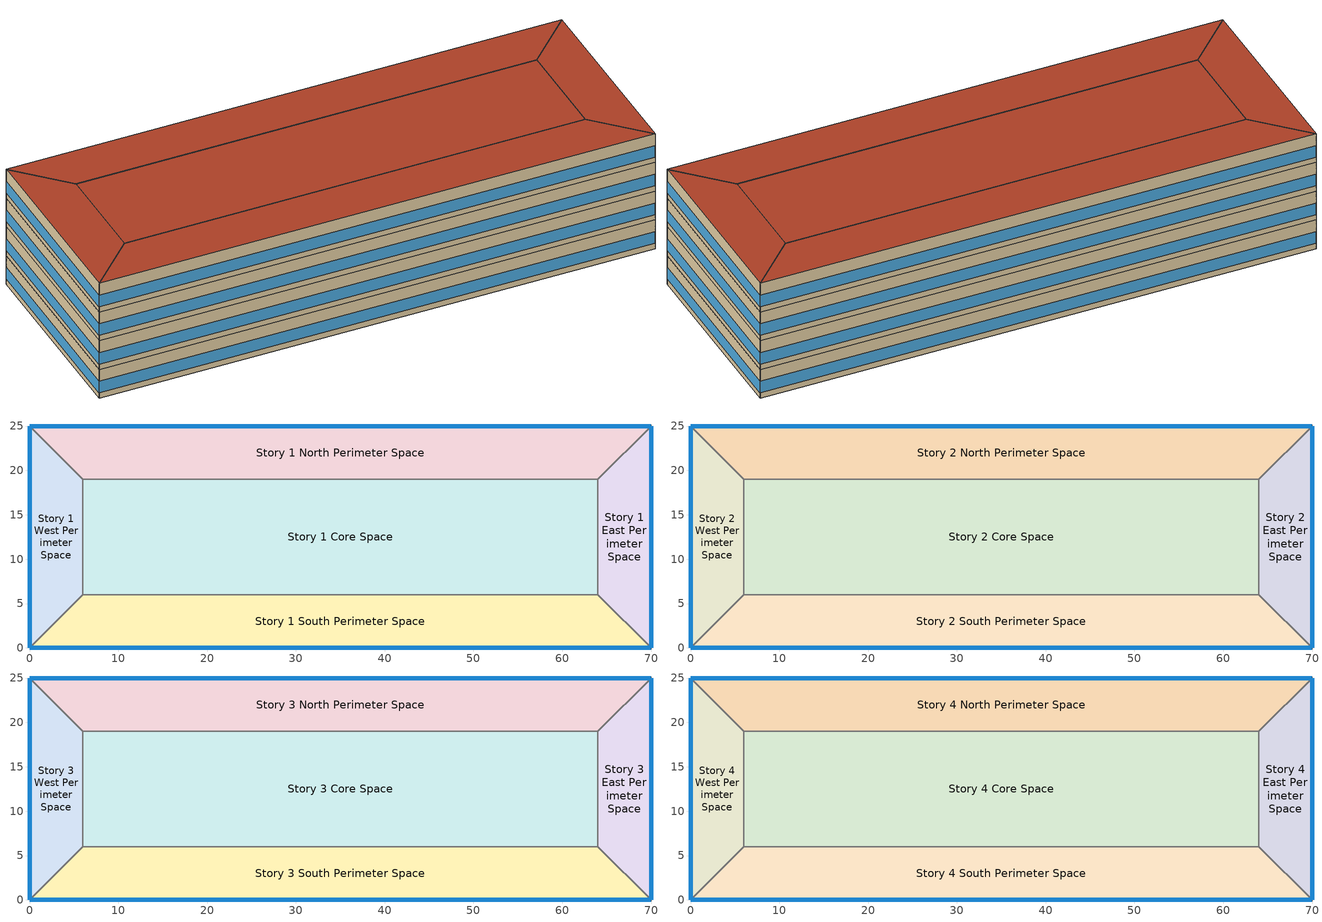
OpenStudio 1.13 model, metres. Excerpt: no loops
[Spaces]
Story 1 West Perimeter Space
 floor ground: 0,25 6,19 6,6 0,0 z0
 wall outside: 0,25 0,0 z0:4
 wall to Story 1 North Perimeter Space: 6,19 0,25 z0:4
 wall to Story 1 Core Space: 6,6 6,19 z0:4
 wall to Story 1 South Perimeter Space: 0,0 6,6 z0:4
 window: 0,24.97 0,0.03 z0.76:2.36
Story 1 North Perimeter Space
 floor ground: 70,25 64,19 6,19 0,25 z0
 wall outside: 70,25 0,25 z0:4
 wall to Story 1 East Perimeter Space: 64,19 70,25 z0:4
 wall to Story 1 Core Space: 6,19 64,19 z0:4
 window: 69.97,25 0.03,25 z0.76:2.36
Story 1 East Perimeter Space
 floor ground: 70,25 70,0 64,6 64,19 z0
 wall outside: 70,0 70,25 z0:4
 wall to Story 1 South Perimeter Space: 64,6 70,0 z0:4
 wall to Story 1 Core Space: 64,19 64,6 z0:4
 window: 70,0.03 70,24.97 z0.76:2.36
Story 1 South Perimeter Space
 floor ground: 64,6 70,0 0,0 6,6 z0
 wall outside: 0,0 70,0 z0:4
 wall to Story 1 Core Space: 64,6 6,6 z0:4
 window: 0.03,0 69.97,0 z0.76:2.36
Story 1 Core Space
 floor ground: 64,19 64,6 6,6 6,19 z0
Story 2 West Perimeter Space
 floor to Story 1 West Perimeter Space: 0,25 6,19 6,6 0,0 z4
 wall outside: 0,25 0,0 z4:8
 wall to Story 2 North Perimeter Space: 6,19 0,25 z4:8
 wall to Story 2 Core Space: 6,6 6,19 z4:8
 wall to Story 2 South Perimeter Space: 0,0 6,6 z4:8
 window: 0,24.97 0,0.03 z4.76:6.36
Story 2 North Perimeter Space
 floor to Story 1 North Perimeter Space: 70,25 64,19 6,19 0,25 z4
 wall outside: 70,25 0,25 z4:8
 wall to Story 2 East Perimeter Space: 64,19 70,25 z4:8
 wall to Story 2 Core Space: 6,19 64,19 z4:8
 window: 69.97,25 0.03,25 z4.76:6.36
Story 2 East Perimeter Space
 floor to Story 1 East Perimeter Space: 70,25 70,0 64,6 64,19 z4
 wall outside: 70,0 70,25 z4:8
 wall to Story 2 South Perimeter Space: 64,6 70,0 z4:8
 wall to Story 2 Core Space: 64,19 64,6 z4:8
 window: 70,0.03 70,24.97 z4.76:6.36
Story 2 South Perimeter Space
 floor to Story 1 South Perimeter Space: 64,6 70,0 0,0 6,6 z4
 wall outside: 0,0 70,0 z4:8
 wall to Story 2 Core Space: 64,6 6,6 z4:8
 window: 0.03,0 69.97,0 z4.76:6.36
Story 2 Core Space
 floor to Story 1 Core Space: 64,19 64,6 6,6 6,19 z4
Story 3 West Perimeter Space
 floor to Story 2 West Perimeter Space: 0,25 6,19 6,6 0,0 z8
 wall outside: 0,25 0,0 z8:12
 wall to Story 3 North Perimeter Space: 6,19 0,25 z8:12
 wall to Story 3 Core Space: 6,6 6,19 z8:12
 wall to Story 3 South Perimeter Space: 0,0 6,6 z8:12
 window: 0,24.97 0,0.03 z8.76:10.36
Story 3 North Perimeter Space
 floor to Story 2 North Perimeter Space: 70,25 64,19 6,19 0,25 z8
 wall outside: 70,25 0,25 z8:12
 wall to Story 3 East Perimeter Space: 64,19 70,25 z8:12
 wall to Story 3 Core Space: 6,19 64,19 z8:12
 window: 69.97,25 0.03,25 z8.76:10.36
Story 3 East Perimeter Space
 floor to Story 2 East Perimeter Space: 70,25 70,0 64,6 64,19 z8
 wall outside: 70,0 70,25 z8:12
 wall to Story 3 South Perimeter Space: 64,6 70,0 z8:12
 wall to Story 3 Core Space: 64,19 64,6 z8:12
 window: 70,0.03 70,24.97 z8.76:10.36
Story 3 South Perimeter Space
 floor to Story 2 South Perimeter Space: 64,6 70,0 0,0 6,6 z8
 wall outside: 0,0 70,0 z8:12
 wall to Story 3 Core Space: 64,6 6,6 z8:12
 window: 0.03,0 69.97,0 z8.76:10.36
Story 3 Core Space
 floor to Story 2 Core Space: 64,19 64,6 6,6 6,19 z8
Story 4 West Perimeter Space
 floor to Story 3 West Perimeter Space: 0,25 6,19 6,6 0,0 z12
 wall outside: 0,25 0,0 z12:16
 wall to Story 4 North Perimeter Space: 6,19 0,25 z12:16
 wall to Story 4 Core Space: 6,6 6,19 z12:16
 wall to Story 4 South Perimeter Space: 0,0 6,6 z12:16
 window: 0,24.97 0,0.03 z12.76:14.36
 roof outside: 0,0 6,6 6,19 0,25 z16
Story 4 North Perimeter Space
 floor to Story 3 North Perimeter Space: 70,25 64,19 6,19 0,25 z12
 wall outside: 70,25 0,25 z12:16
 wall to Story 4 East Perimeter Space: 64,19 70,25 z12:16
 wall to Story 4 Core Space: 6,19 64,19 z12:16
 window: 69.97,25 0.03,25 z12.76:14.36
 roof outside: 64,19 70,25 0,25 6,19 z16
Story 4 East Perimeter Space
 floor to Story 3 East Perimeter Space: 70,25 70,0 64,6 64,19 z12
 wall outside: 70,0 70,25 z12:16
 wall to Story 4 South Perimeter Space: 64,6 70,0 z12:16
 wall to Story 4 Core Space: 64,19 64,6 z12:16
 window: 70,0.03 70,24.97 z12.76:14.36
 roof outside: 70,0 70,25 64,19 64,6 z16
Story 4 South Perimeter Space
 floor to Story 3 South Perimeter Space: 64,6 70,0 0,0 6,6 z12
 wall outside: 0,0 70,0 z12:16
 wall to Story 4 Core Space: 64,6 6,6 z12:16
 window: 0.03,0 69.97,0 z12.76:14.36
 roof outside: 70,0 64,6 6,6 0,0 z16
Story 4 Core Space
 floor to Story 3 Core Space: 64,19 64,6 6,6 6,19 z12
 roof outside: 64,6 64,19 6,19 6,6 z16
[Building]
Building 1: Space Type=90.1-2010 - LrgHotel - GuestRoom; Default Construction Set=90.1-2010 - CZ3 - LrgHotel; Standards Building Type=LargeHotel
[Site]
San Francisco Intl Ap: Latitude {deg}=37.62; Longitude {deg}=-122.4; Time Zone {hr}=-8; Elevation {m}=2
[ClimateZones]
Climate Zone Institution Name 1=ASHRAE; Climate Zone Document Name 1=ANSI/ASHRAE Standard 169; Climate Zone Document Year 1=2006; Climate Zone Value 1=3A; Climate Zone Institution Name 2=CEC; Climate Zone Document Name 2=California Climate Zone Descriptions; Climate Zone Document Year 2=1995
[SizingPeriod:DesignDay] Barometric Pressure {Pa}=101301; Sky Clearness=0; Rain Indicator=0; Snow Indicator=0; Day of Month=21; Daylight Saving Time Indicator=0; Dry-Bulb Temperature Range Modifier Type=DefaultMultipliers
Name | Maximum Dry-Bulb Temperature {C} | Daily Dry-Bulb Temperature Range {deltaC} | Humidity Indicating Conditions at Maximum Dry-Bulb | Wind Speed {m/s} | Wind Direction {deg} | Month | Day Type | Humidity Indicating Type | Solar Model Indicator | ASHRAE Taub | ASHRAE Taud
San Francisco Intl Ap Ann Clg .4% Condns DP=>MDB | 19.9 | 8.5 | 16.1 | 5.9 | 310 | 8 | SummerDesignDay | Dewpoint | ASHRAETau | 0.365 | 2.435
San Francisco Intl Ap Ann Clg .4% Condns DB=>MWB | 28.3 | 8.5 | 17.2 | 5.9 | 310 | 8 | SummerDesignDay | Wetbulb | ASHRAETau | 0.365 | 2.435
San Francisco Intl Ap Ann Hum_n 99.6% Condns DP=>MCDB | 10.7 | 0 | -3.7 | 2.2 | 150 | 1 | WinterDesignDay | Dewpoint | ASHRAEClearSky
San Francisco Intl Ap Ann Clg .4% Condns WB=>MDB | 25.7 | 8.5 | 18.6 | 5.9 | 310 | 8 | SummerDesignDay | Wetbulb | ASHRAETau | 0.365 | 2.435
San Francisco Intl Ap Ann Clg .4% Condns Enth=>MDB | 25.8 | 8.5 | 52400 | 5.9 | 310 | 8 | SummerDesignDay | Enthalpy | ASHRAETau | 0.365 | 2.435
San Francisco Intl Ap Ann Htg Wind 99.6% Condns WS=>MCDB | 12.1 | 0 | 12.1 | 12.9 | 150 | 1 | WinterDesignDay | Wetbulb | ASHRAEClearSky
San Francisco Intl Ap Ann Htg 99.6% Condns DB | 3.8 | 0 | 3.8 | 2.2 | 150 | 1 | WinterDesignDay | Wetbulb | ASHRAEClearSky
[Construction]
ExtSlabCarpet 4in ClimateZone 1-8: MAT-CC05 4 HW CONCRETE, CP02 CARPET PAD
Interior Floor: F16 Acoustic tile, F05 Ceiling air space resistance, M11 100mm lightweight concrete
Interior Wall: G01a 19mm gypsum board, F04 Wall air space resistance, G01a 19mm gypsum board
Interior Ceiling: M11 100mm lightweight concrete, F05 Ceiling air space resistance, F16 Acoustic tile
Exterior Door: F08 Metal surface, I01 25mm insulation board
Interior Window: Clear 3mm
Interior Door; Interior Partition: G05 25mm wood
ASHRAE 90.1-2010 ExtWall Mass ClimateZone alt-res 5: 1IN Stucco, 8IN CONCRETE HW RefBldg, Mass Wall Insulation R-10.11 IP, 1/2IN Gypsum
ASHRAE 90.1-2010 ExtRoof IEAD ClimateZone 2-8: Roof Membrane, IEAD Roof Insulation R-19.72 IP, Metal Decking
ASHRAE 90.1-2010 ExtWindow Metal ClimateZone 4-6: Fixed Window 3.12/0.40/0.31
[Material] Thermal Absorptance=0.9
Name | Roughness | Thickness {m} | Conductivity {W/m-K} | Density {kg/m3} | Specific Heat {J/kg-K} | Solar Absorptance | Visible Absorptance
MAT-CC05 4 HW CONCRETE | Rough | 0.1016 | 1.311 | 2240 | 836.8 | 0.85 | 0.85
1IN Stucco | Smooth | 0.0253 | 0.6918 | 1858 | 837 | 0.92 | 0.92
1/2IN Gypsum | Smooth | 0.0127 | 0.16 | 784.9 | 830 | 0.4 | 0.4
Roof Membrane | VeryRough | 0.0095 | 0.16 | 1121.29 | 1460 | 0.7 | 0.7
Metal Decking | MediumSmooth | 0.0015 | 45.006 | 7680 | 418.4 | 0.6 | 0.6
F16 Acoustic tile | MediumSmooth | 0.0191 | 0.06 | 368 | 590 | 0.3 | 0.3
M11 100mm lightweight concrete | MediumRough | 0.1016 | 0.53 | 1280 | 840 | 0.5 | 0.5
G01a 19mm gypsum board | MediumSmooth | 0.019 | 0.16 | 800 | 1090 | 0.4 | 0.4
F08 Metal surface | Smooth | 0.0008 | 45.28 | 7824 | 500 | 0.7 | 0.7
I01 25mm insulation board | MediumRough | 0.0254 | 0.03 | 43 | 1210 | 0.6 | 0.6
G05 25mm wood | MediumSmooth | 0.0254 | 0.15 | 608 | 1630 | 0.5 | 0.5
8IN CONCRETE HW RefBldg | Rough | 0.2032 | 1.311 | 2240 | 836.8 | 0.7 | 0.7
Mass Wall Insulation R-10.11 IP | MediumRough | 0.0872563 | 0.049 | 265 | 836.8 | 0.7 | 0.7
IEAD Roof Insulation R-19.72 IP | MediumRough | 0.170137 | 0.049 | 265 | 836.8 | 0.7 | 0.7
[Material:NoMass]
CP02 CARPET PAD: Roughness=Smooth; Thermal Resistance {m2-K/W}=0.1; Thermal Absorptance=0.9; Solar Absorptance=0.8; Visible Absorptance=0.8
[Material:AirGap]
Name | Thermal Resistance {m2-K/W}
F05 Ceiling air space resistance | 0.18
F04 Wall air space resistance | 0.15
[WindowMaterial:Glazing]
Clear 3mm: Optical Data Type=SpectralAverage; Thickness {m}=0.003; Solar Transmittance at Normal Incidence=0.837; Front Side Solar Reflectance at Normal Incidence=0.075; Back Side Solar Reflectance at Normal Incidence=0; Visible Transmittance at Normal Incidence=0.898; Front Side Visible Reflectance at Normal Incidence=0.081; Back Side Visible Reflectance at Normal Incidence=0; Infrared Transmittance at Normal Incidence=0; Front Side Infrared Hemispherical Emissivity=0.84; Back Side Infrared Hemispherical Emissivity=0.84; Conductivity {W/m-K}=0.9; Dirt Correction Factor for Solar and Visible Transmittance=1; Solar Diffusing=No
[WindowMaterial:Blind]
Window Material Blind 1: Slat Width {m}=0.025; Slat Separation {m}=0.01875; Front Side Slat Beam Solar Reflectance=0.5; Back Side Slat Beam Solar Reflectance=0.5; Front Side Slat Diffuse Solar Reflectance=0.5; Back Side Slat Diffuse Solar Reflectance=0.5; Slat Beam Visible Transmittance=0
[DefaultConstructionSet]
90.1-2010 - CZ3 - LrgHotel: Default Exterior Surface Constructions=Default Surface Constructions 22; Default Interior Surface Constructions=Default Surface Constructions 23; Default Ground Contact Surface Constructions=Default Surface Constructions 24; Default Exterior SubSurface Constructions=Default Sub Surface Constructions 15; Default Interior SubSurface Constructions=Default Sub Surface Constructions 16; Interior Partition Construction=Interior Partition
[DefaultSurfaceConstructions]
Name | Floor Construction | Wall Construction | Roof Ceiling Construction
Default Surface Constructions 22 | ExtSlabCarpet 4in ClimateZone 1-8 | ASHRAE 90.1-2010 ExtWall Mass ClimateZone alt-res 5 | ASHRAE 90.1-2010 ExtRoof IEAD ClimateZone 2-8
Default Surface Constructions 23 | Interior Floor | Interior Wall | Interior Ceiling
Default Surface Constructions 24 | ExtSlabCarpet 4in ClimateZone 1-8 | ExtSlabCarpet 4in ClimateZone 1-8 | ExtSlabCarpet 4in ClimateZone 1-8
[DefaultSubSurfaceConstructions]
Name | Fixed Window Construction | Operable Window Construction | Door Construction | Tubular Daylight Dome Construction | Tubular Daylight Diffuser Construction
Default Sub Surface Constructions 15 | ASHRAE 90.1-2010 ExtWindow Metal ClimateZone 4-6 | ASHRAE 90.1-2010 ExtWindow Metal ClimateZone 4-6 | Exterior Door | Interior Window | Interior Window
Default Sub Surface Constructions 16 | Interior Window | Interior Window | Interior Door
[WindowMaterial:SimpleGlazingSystem]
Fixed Window 3.12/0.40/0.31: U-Factor {W/m2-K}=3.12304; Solar Heat Gain Coefficient=0.4; Visible Transmittance=0.31
[DesignSpecification:OutdoorAir] Outdoor Air Method=Sum; Outdoor Air Flow per Floor Area {m3/s-m2}=0.0003048
Name | Outdoor Air Flow per Person {m3/s-person}
90.1-2010 - LrgHotel - Corridor Ventilation
90.1-2010 - LrgHotel - GuestRoom Ventilation | 0.00235974
[ShadingControl]
Shading Control 1: Shading Type=InteriorBlind; Shading Device Material=Window Material Blind 1
[BuildingStory] Nominal Floor to Floor Height {m}=4
Name | Nominal Z Coordinate {m}
Story 1 | 0
Story 2 | 4
Story 3 | 8
Story 4 | 12
[Space] Default Construction Set=90.1-2010 - CZ3 - LrgHotel
Name | Space Type | Building Story | Thermal Zone
Story 1 West Perimeter Space | 90.1-2010 - LrgHotel - GuestRoom | Story 1 | Thermal Zone: Story 1 West Perimeter Space
Story 1 North Perimeter Space | 90.1-2010 - LrgHotel - GuestRoom | Story 1 | Thermal Zone: Story 1 North Perimeter Space
Story 1 East Perimeter Space | 90.1-2010 - LrgHotel - GuestRoom | Story 1 | Thermal Zone: Story 1 East Perimeter Space
Story 1 South Perimeter Space | 90.1-2010 - LrgHotel - GuestRoom | Story 1 | Thermal Zone: Story 1 South Perimeter Space
Story 1 Core Space | 90.1-2010 - LrgHotel - Corridor | Story 1 | Thermal Zone: Story 1 Core Space
Story 2 West Perimeter Space | 90.1-2010 - LrgHotel - GuestRoom | Story 2 | Thermal Zone: Story 2 West Perimeter Space
Story 2 North Perimeter Space | 90.1-2010 - LrgHotel - GuestRoom | Story 2 | Thermal Zone: Story 2 North Perimeter Space
Story 2 East Perimeter Space | 90.1-2010 - LrgHotel - GuestRoom | Story 2 | Thermal Zone: Story 2 East Perimeter Space
Story 2 South Perimeter Space | 90.1-2010 - LrgHotel - GuestRoom | Story 2 | Thermal Zone: Story 2 South Perimeter Space
Story 2 Core Space | 90.1-2010 - LrgHotel - Corridor | Story 2 | Thermal Zone: Story 2 Core Space
Story 3 West Perimeter Space | 90.1-2010 - LrgHotel - GuestRoom | Story 3 | Thermal Zone: Story 3 West Perimeter Space
Story 3 North Perimeter Space | 90.1-2010 - LrgHotel - GuestRoom | Story 3 | Thermal Zone: Story 3 North Perimeter Space
Story 3 East Perimeter Space | 90.1-2010 - LrgHotel - GuestRoom | Story 3 | Thermal Zone: Story 3 East Perimeter Space
Story 3 South Perimeter Space | 90.1-2010 - LrgHotel - GuestRoom | Story 3 | Thermal Zone: Story 3 South Perimeter Space
Story 3 Core Space | 90.1-2010 - LrgHotel - Corridor | Story 3 | Thermal Zone: Story 3 Core Space
Story 4 West Perimeter Space | 90.1-2010 - LrgHotel - GuestRoom | Story 4 | Thermal Zone: Story 4 West Perimeter Space
Story 4 North Perimeter Space | 90.1-2010 - LrgHotel - GuestRoom | Story 4 | Thermal Zone: Story 4 North Perimeter Space
Story 4 East Perimeter Space | 90.1-2010 - LrgHotel - GuestRoom | Story 4 | Thermal Zone: Story 4 East Perimeter Space
Story 4 South Perimeter Space | 90.1-2010 - LrgHotel - GuestRoom | Story 4 | Thermal Zone: Story 4 South Perimeter Space
Story 4 Core Space | 90.1-2010 - LrgHotel - Corridor | Story 4 | Thermal Zone: Story 4 Core Space
[SpaceType] Standards Building Type=LargeHotel
Name | Default Schedule Set | Design Specification Outdoor Air Object | Standards Space Type
90.1-2010 - LrgHotel - Corridor | 90.1-2010 - LrgHotel - Corridor Schedule Set | 90.1-2010 - LrgHotel - Corridor Ventilation | Corridor
90.1-2010 - LrgHotel - GuestRoom | 90.1-2010 - LrgHotel - GuestRoom Schedule Set | 90.1-2010 - LrgHotel - GuestRoom Ventilation | GuestRoom
[DefaultScheduleSet] People Activity Level Schedule=LargeHotel Activity; Lighting Schedule=LargeHotel Bldg Light; Infiltration Schedule=LargeHotel Infil Quarter On
Name | Number of People Schedule | Electric Equipment Schedule
90.1-2010 - LrgHotel - Corridor Schedule Set | LargeHotel Bldg Occ
90.1-2010 - LrgHotel - GuestRoom Schedule Set | LargeHotel GuestRoom Occ | LargeHotel GuestRoom Equip
[Lights:Definition] Design Level Calculation Method=Watts/Area
Name | Watts per Space Floor Area {W/m2}
90.1-2010 - LrgHotel - Corridor Lights Definition | 7.10418
90.1-2010 - LrgHotel - GuestRoom Lights Definition | 11.9479
[Lights]
Name | Lights Definition | Space or SpaceType
90.1-2010 - LrgHotel - Corridor Lights | 90.1-2010 - LrgHotel - Corridor Lights Definition | 90.1-2010 - LrgHotel - Corridor
90.1-2010 - LrgHotel - GuestRoom Lights | 90.1-2010 - LrgHotel - GuestRoom Lights Definition | 90.1-2010 - LrgHotel - GuestRoom
[People:Definition] Number of People Calculation Method=People/Area; Fraction Radiant=0.3
Name | People per Space Floor Area {person/m2}
90.1-2010 - LrgHotel - Corridor People Definition | 0.0107639
90.1-2010 - LrgHotel - GuestRoom People Definition | 0.0384272
[People]
Name | People Definition | Space or SpaceType
90.1-2010 - LrgHotel - Corridor People | 90.1-2010 - LrgHotel - Corridor People Definition | 90.1-2010 - LrgHotel - Corridor
90.1-2010 - LrgHotel - GuestRoom People | 90.1-2010 - LrgHotel - GuestRoom People Definition | 90.1-2010 - LrgHotel - GuestRoom
[SpaceInfiltration:DesignFlowRate] Design Flow Rate Calculation Method=Flow/ExteriorArea; Flow per Exterior Surface Area {m3/s-m2}=0.000226568
Name | Space or SpaceType
90.1-2010 - LrgHotel - Corridor Infiltration | 90.1-2010 - LrgHotel - Corridor
90.1-2010 - LrgHotel - GuestRoom Infiltration | 90.1-2010 - LrgHotel - GuestRoom
[ElectricEquipment:Definition]
90.1-2010 - LrgHotel - GuestRoom Electric Equipment Definition: Design Level Calculation Method=Watts/Area; Watts per Space Floor Area {W/m2}=7.31946
[ElectricEquipment]
90.1-2010 - LrgHotel - GuestRoom Electric Equipment: Electric Equipment Definition=90.1-2010 - LrgHotel - GuestRoom Electric Equipment Definition; Space or SpaceType=90.1-2010 - LrgHotel - GuestRoom
[ThermalZone] Use Ideal Air Loads=No
Thermal Zone: Story 4 West Perimeter Space; Thermal Zone: Story 2 Core Space; Thermal Zone: Story 3 South Perimeter Space; Thermal Zone: Story 2 West Perimeter Space; Thermal Zone: Story 4 North Perimeter Space; Thermal Zone: Story 1 North Perimeter Space; Thermal Zone: Story 3 West Perimeter Space; Thermal Zone: Story 1 East Perimeter Space; Thermal Zone: Story 4 South Perimeter Space; Thermal Zone: Story 3 Core Space; Thermal Zone: Story 2 North Perimeter Space; Thermal Zone: Story 4 Core Space; Thermal Zone: Story 3 North Perimeter Space; Thermal Zone: Story 2 South Perimeter Space; Thermal Zone: Story 2 East Perimeter Space; Thermal Zone: Story 1 Core Space; Thermal Zone: Story 1 West Perimeter Space; Thermal Zone: Story 1 South Perimeter Space; Thermal Zone: Story 3 East Perimeter Space; Thermal Zone: Story 4 East Perimeter Space
[Schedule:Ruleset]
Name | Default Day Schedule | Summer Design Day Schedule | Winter Design Day Schedule
LargeHotel Bldg Light | LargeHotel Bldg Light Default Schedule | LargeHotel Bldg Light Summer Design Day | LargeHotel Bldg Light Winter Design Day
LargeHotel Bldg Occ | LargeHotel Bldg Occ Default Schedule | LargeHotel Bldg Occ Summer Design Day | LargeHotel Bldg Occ Winter Design Day
LargeHotel Activity | LargeHotel Activity Default Schedule | LargeHotel Activity Summer Design Day | LargeHotel Activity Winter Design Day
LargeHotel Infil Quarter On | LargeHotel Infil Quarter On Default Schedule | LargeHotel Infil Quarter On Summer Design Day | LargeHotel Infil Quarter On Winter Design Day
LargeHotel GuestRoom Occ | LargeHotel GuestRoom Occ Default Schedule | LargeHotel GuestRoom Occ Summer Design Day | LargeHotel GuestRoom Occ Winter Design Day
LargeHotel GuestRoom Equip | LargeHotel GuestRoom Equip Default Schedule | LargeHotel GuestRoom Equip Summer Design Day | LargeHotel GuestRoom Equip Winter Design Day
[Schedule:Day]
LargeHotel Bldg Light Default Schedule: 1, 0, 0.2, 2, 0, 0.15, 5, 0, 0.1, 6, 0, 0.2, 7, 0, 0.4, 8, 0, 0.5, 10, 0, 0.4, 18, 0, 0.25, 19, 0, 0.6, 20, 0, 0.8, 21, 0, 0.9, 22, 0, 0.8, 23, 0, 0.6, 24, 0, 0.3
LargeHotel Bldg Light Summer Design Day; LargeHotel Bldg Occ Summer Design Day; LargeHotel GuestRoom Occ Summer Design Day; LargeHotel GuestRoom Equip Summer Design Day: 24, 0, 1
LargeHotel Bldg Light Winter Design Day; LargeHotel Bldg Occ Winter Design Day; LargeHotel GuestRoom Occ Winter Design Day; LargeHotel GuestRoom Equip Winter Design Day: 24, 0, 0
LargeHotel Bldg Light Rule 1 Day Schedule: 2, 0, 0.3, 6, 0, 0.2, 7, 0, 0.3, 9, 0, 0.4, 13, 0, 0.3, 18, 0, 0.2, 19, 0, 0.5, 20, 0, 0.7, 21, 0, 0.8, 22, 0, 0.6, 23, 0, 0.5, 24, 0, 0.3
LargeHotel Bldg Light Rule 2 Day Schedule: 2, 0, 0.2, 6, 0, 0.1, 8, 0, 0.3, 10, 0, 0.4, 11, 0, 0.3, 18, 0, 0.25, 19, 0, 0.6, 22, 0, 0.7, 23, 0, 0.6, 24, 0, 0.3
LargeHotel Bldg Occ Default Schedule: 6, 0, 0.9, 7, 0, 0.7, 9, 0, 0.4, 15, 0, 0.2, 16, 0, 0.3, 19, 0, 0.5, 21, 0, 0.7, 22, 0, 0.8, 24, 0, 0.9
LargeHotel Bldg Occ Rule 1 Day Schedule: 8, 0, 0.7, 11, 0, 0.5, 13, 0, 0.3, 16, 0, 0.2, 17, 0, 0.3, 19, 0, 0.4, 21, 0, 0.6, 24, 0, 0.8
LargeHotel Bldg Occ Rule 2 Day Schedule: 6, 0, 0.9, 7, 0, 0.7, 9, 0, 0.5, 17, 0, 0.3, 18, 0, 0.5, 21, 0, 0.6, 24, 0, 0.7
LargeHotel Activity Default Schedule; LargeHotel Activity Summer Design Day; LargeHotel Activity Winter Design Day: 24, 0, 120
LargeHotel Infil Quarter On Default Schedule; LargeHotel Infil Quarter On Summer Design Day; LargeHotel Infil Quarter On Winter Design Day: 24, 0, 0.25
LargeHotel GuestRoom Occ Default Schedule: 6, 0, 0.65, 7, 0, 0.5, 9, 0, 0.28, 15, 0, 0.13, 16, 0, 0.2, 19, 0, 0.35, 21, 0, 0.5, 22, 0, 0.58, 24, 0, 0.65
LargeHotel GuestRoom Occ Rule 1 Day Schedule: 6, 0, 0.65, 7, 0, 0.5, 9, 0, 0.34, 17, 0, 0.2, 18, 0, 0.34, 19, 0, 0.35, 21, 0, 0.65, 24, 0, 0.5
LargeHotel GuestRoom Equip Default Schedule: 6, 0, 0.2, 7, 0, 0.62, 8, 0, 0.9, 10, 0, 0.43, 17, 0, 0.26, 19, 0, 0.51, 20, 0, 0.49, 21, 0, 0.66, 22, 0, 0.7, 23, 0, 0.35, 24, 0, 0.2
LargeHotel GuestRoom Equip Rule 1 Day Schedule: 6, 0, 0.2, 7, 0, 0.3, 8, 0, 0.62, 9, 0, 0.9, 10, 0, 0.62, 17, 0, 0.29, 18, 0, 0.43, 19, 0, 0.51, 20, 0, 0.49, 21, 0, 0.66, 22, 0, 0.7, 23, 0, 0.35, 24, 0, 0.2
[Schedule:Rule] Apply Monday=No; Apply Tuesday=No; Apply Wednesday=No; Apply Thursday=No; Apply Friday=No; Date Specification Type=DateRange; Start Month=1; Start Day=1; End Month=12; End Day=31
Name | Schedule Ruleset | Rule Order | Day Schedule | Apply Sunday | Apply Saturday
LargeHotel Bldg Light Rule 1 | LargeHotel Bldg Light | 0 | LargeHotel Bldg Light Rule 1 Day Schedule | Yes | No
LargeHotel Bldg Light Rule 2 | LargeHotel Bldg Light | 1 | LargeHotel Bldg Light Rule 2 Day Schedule | No | Yes
LargeHotel Bldg Occ Rule 1 | LargeHotel Bldg Occ | 0 | LargeHotel Bldg Occ Rule 1 Day Schedule | Yes | No
LargeHotel Bldg Occ Rule 2 | LargeHotel Bldg Occ | 1 | LargeHotel Bldg Occ Rule 2 Day Schedule | No | Yes
LargeHotel GuestRoom Occ Rule 1 | LargeHotel GuestRoom Occ | 0 | LargeHotel GuestRoom Occ Rule 1 Day Schedule | Yes | Yes
LargeHotel GuestRoom Equip Rule 1 | LargeHotel GuestRoom Equip | 0 | LargeHotel GuestRoom Equip Rule 1 Day Schedule | Yes | Yes
